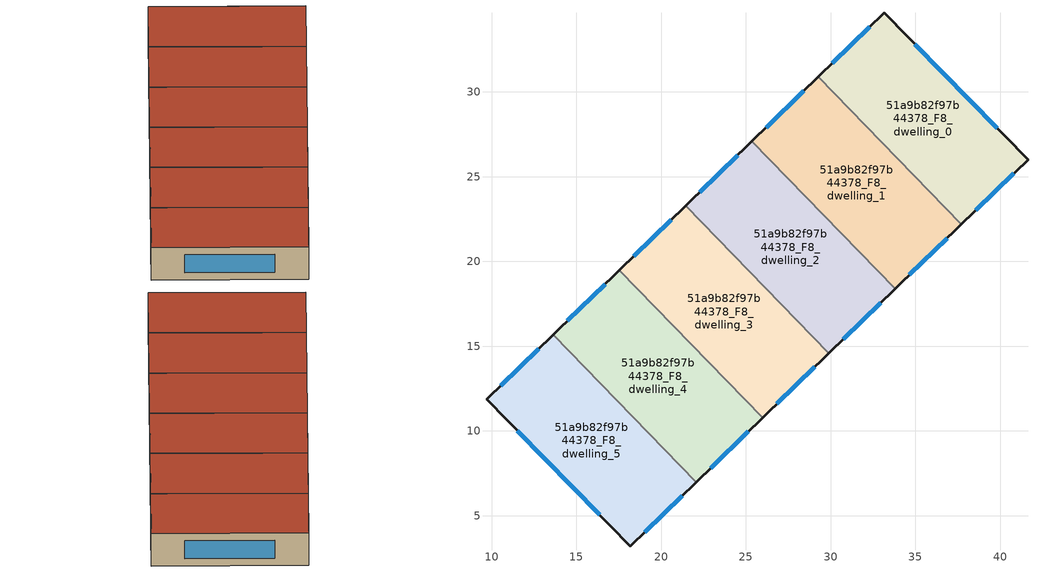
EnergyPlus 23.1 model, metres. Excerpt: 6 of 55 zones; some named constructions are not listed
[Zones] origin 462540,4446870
51a9b82f97b44378_F8_dwelling_0
 floor to 51a9b82f97b44378_F7_dwelling_0 (EU_floor_Construction): 33.16,34.67 41.65,26.01 37.72,22.2 29.27,30.89 z24
 wall outside (EU_wall_Construction): 37.72,22.2 41.65,26.01 33.16,34.67 29.27,30.89 z24:27
 wall to 51a9b82f97b44378_F8_dwelling_1 (EU_wall_Construction): 29.27,30.89 37.72,22.2 z24:27
 window (EU_Window_Construction): 32.32,33.86 30.1,31.7 / 39.83,27.87 34.98,32.82 / 38.56,23.01 40.8,25.2 z24.64:26.36
 roof outside (EU_roof_Construction): 41.65,26.01 33.16,34.67 29.27,30.89 37.72,22.2 z27
51a9b82f97b44378_F8_dwelling_1
 floor to 51a9b82f97b44378_F7_dwelling_1 (EU_floor_Construction): 29.27,30.89 37.72,22.2 33.81,18.39 25.35,27.08 z24
 wall outside (EU_wall_Construction): 29.27,30.89 25.35,27.08 / 33.81,18.39 37.72,22.2 z24:27
 wall to 51a9b82f97b44378_F8_dwelling_2 (EU_wall_Construction): 25.35,27.08 33.81,18.39 z24:27
 window (EU_Window_Construction): 28.43,30.07 26.19,27.9 / 34.64,19.21 36.88,21.38 z24.64:26.36
 roof outside (EU_roof_Construction): 37.72,22.2 29.27,30.89 25.35,27.08 33.81,18.39 z27
51a9b82f97b44378_F8_dwelling_2
 floor to 51a9b82f97b44378_F7_dwelling_2 (EU_floor_Construction): 25.35,27.08 33.81,18.39 29.9,14.59 21.45,23.28 z24
 wall outside (EU_wall_Construction): 25.35,27.08 21.45,23.28 / 29.9,14.59 33.81,18.39 z24:27
 wall to 51a9b82f97b44378_F8_dwelling_3 (EU_wall_Construction): 21.45,23.28 29.9,14.59 z24:27
 window (EU_Window_Construction): 24.52,26.27 22.28,24.1 / 30.73,15.4 32.97,17.58 z24.64:26.36
 roof outside (EU_roof_Construction): 33.81,18.39 25.35,27.08 21.45,23.28 29.9,14.59 z27
51a9b82f97b44378_F8_dwelling_3
 floor to 51a9b82f97b44378_F7_dwelling_3 (EU_floor_Construction): 21.45,23.28 29.9,14.59 25.99,10.79 17.53,19.48 z24
 wall outside (EU_wall_Construction): 21.45,23.28 17.53,19.48 / 25.99,10.79 29.9,14.59 z24:27
 wall to 51a9b82f97b44378_F8_dwelling_4 (EU_wall_Construction): 17.53,19.48 25.99,10.79 z24:27
 window (EU_Window_Construction): 20.61,22.47 18.37,20.29 / 26.82,11.6 29.06,13.77 z24.64:26.36
 roof outside (EU_roof_Construction): 29.9,14.59 21.45,23.28 17.53,19.48 25.99,10.79 z27
51a9b82f97b44378_F8_dwelling_4
 floor to 51a9b82f97b44378_F7_dwelling_4 (EU_floor_Construction): 17.53,19.48 25.99,10.79 22.08,6.98 13.62,15.67 z24
 wall outside (EU_wall_Construction): 17.53,19.48 13.62,15.67 / 22.08,6.98 25.99,10.79 z24:27
 wall to 51a9b82f97b44378_F8_dwelling_5 (EU_wall_Construction): 13.62,15.67 22.08,6.98 z24:27
 window (EU_Window_Construction): 16.7,18.66 14.46,16.49 / 22.91,7.8 25.15,9.97 z24.64:26.36
 roof outside (EU_roof_Construction): 25.99,10.79 17.53,19.48 13.62,15.67 22.08,6.98 z27
51a9b82f97b44378_F8_dwelling_5
 floor to 51a9b82f97b44378_F7_dwelling_5 (EU_floor_Construction): 13.62,15.67 22.08,6.98 18.18,3.2 9.7,11.86 z24
 wall outside (EU_wall_Construction): 13.62,15.67 9.7,11.86 18.18,3.2 22.08,6.98 z24:27
 window (EU_Window_Construction): 19.02,4.01 21.24,6.17 / 11.51,10 16.37,5.05 / 12.78,14.86 10.54,12.67 z24.64:26.36
 roof outside (EU_roof_Construction): 22.08,6.98 13.62,15.67 9.7,11.86 18.18,3.2 z27
[SCHEDULE:FILE] Column Number=1; Rows to Skip at Top=0; Number of Hours of Data=8760; Column Separator=Comma; Interpolate to Timestep=No; Minutes per Item=60; Adjust Schedule for Daylight Savings=Yes
Name | File
EU_Step8_GainSchedule_51a9b82f97b44378_F2_dwelling_1_f000 | ../../schedules/51a9b82f97b44378/51a9b82f97b44378_F2_dwelling_1_f000_gain.csv
EU_Step8_GainSchedule_51a9b82f97b44378_F2_dwelling_2_f000 | ../../schedules/51a9b82f97b44378/51a9b82f97b44378_F2_dwelling_2_f000_gain.csv
EU_Step8_GainSchedule_51a9b82f97b44378_F2_dwelling_3_f000 | ../../schedules/51a9b82f97b44378/51a9b82f97b44378_F2_dwelling_3_f000_gain.csv
EU_Step8_GainSchedule_51a9b82f97b44378_F2_dwelling_4_f000 | ../../schedules/51a9b82f97b44378/51a9b82f97b44378_F2_dwelling_4_f000_gain.csv
EU_Step8_GainSchedule_51a9b82f97b44378_F2_dwelling_5_f000 | ../../schedules/51a9b82f97b44378/51a9b82f97b44378_F2_dwelling_5_f000_gain.csv
EU_Step8_GainSchedule_51a9b82f97b44378_F3_dwelling_0_f000 | ../../schedules/51a9b82f97b44378/51a9b82f97b44378_F3_dwelling_0_f000_gain.csv
EU_Step8_GainSchedule_51a9b82f97b44378_F3_dwelling_1_f000 | ../../schedules/51a9b82f97b44378/51a9b82f97b44378_F3_dwelling_1_f000_gain.csv
EU_Step8_GainSchedule_51a9b82f97b44378_F3_dwelling_2_f000 | ../../schedules/51a9b82f97b44378/51a9b82f97b44378_F3_dwelling_2_f000_gain.csv
EU_Step8_GainSchedule_51a9b82f97b44378_F3_dwelling_3_f000 | ../../schedules/51a9b82f97b44378/51a9b82f97b44378_F3_dwelling_3_f000_gain.csv
EU_Step8_GainSchedule_51a9b82f97b44378_F3_dwelling_4_f000 | ../../schedules/51a9b82f97b44378/51a9b82f97b44378_F3_dwelling_4_f000_gain.csv
EU_Step8_GainSchedule_51a9b82f97b44378_F3_dwelling_5_f000 | ../../schedules/51a9b82f97b44378/51a9b82f97b44378_F3_dwelling_5_f000_gain.csv
EU_Step8_GainSchedule_51a9b82f97b44378_F4_dwelling_0_f000 | ../../schedules/51a9b82f97b44378/51a9b82f97b44378_F4_dwelling_0_f000_gain.csv
EU_Step8_GainSchedule_51a9b82f97b44378_F4_dwelling_1_f000 | ../../schedules/51a9b82f97b44378/51a9b82f97b44378_F4_dwelling_1_f000_gain.csv
EU_Step8_GainSchedule_51a9b82f97b44378_F4_dwelling_2_f000 | ../../schedules/51a9b82f97b44378/51a9b82f97b44378_F4_dwelling_2_f000_gain.csv
EU_Step8_GainSchedule_51a9b82f97b44378_F4_dwelling_3_f000 | ../../schedules/51a9b82f97b44378/51a9b82f97b44378_F4_dwelling_3_f000_gain.csv
EU_Step8_GainSchedule_51a9b82f97b44378_F4_dwelling_4_f000 | ../../schedules/51a9b82f97b44378/51a9b82f97b44378_F4_dwelling_4_f000_gain.csv
EU_Step8_GainSchedule_51a9b82f97b44378_F4_dwelling_5_f000 | ../../schedules/51a9b82f97b44378/51a9b82f97b44378_F4_dwelling_5_f000_gain.csv
EU_Step8_GainSchedule_51a9b82f97b44378_F5_dwelling_0_f000 | ../../schedules/51a9b82f97b44378/51a9b82f97b44378_F5_dwelling_0_f000_gain.csv
EU_Step8_GainSchedule_51a9b82f97b44378_F5_dwelling_1_f000 | ../../schedules/51a9b82f97b44378/51a9b82f97b44378_F5_dwelling_1_f000_gain.csv
EU_Step8_GainSchedule_51a9b82f97b44378_F5_dwelling_2_f000 | ../../schedules/51a9b82f97b44378/51a9b82f97b44378_F5_dwelling_2_f000_gain.csv
EU_Step8_GainSchedule_51a9b82f97b44378_F5_dwelling_3_f000 | ../../schedules/51a9b82f97b44378/51a9b82f97b44378_F5_dwelling_3_f000_gain.csv
EU_Step8_GainSchedule_51a9b82f97b44378_F5_dwelling_4_f000 | ../../schedules/51a9b82f97b44378/51a9b82f97b44378_F5_dwelling_4_f000_gain.csv
EU_Step8_GainSchedule_51a9b82f97b44378_F5_dwelling_5_f000 | ../../schedules/51a9b82f97b44378/51a9b82f97b44378_F5_dwelling_5_f000_gain.csv
